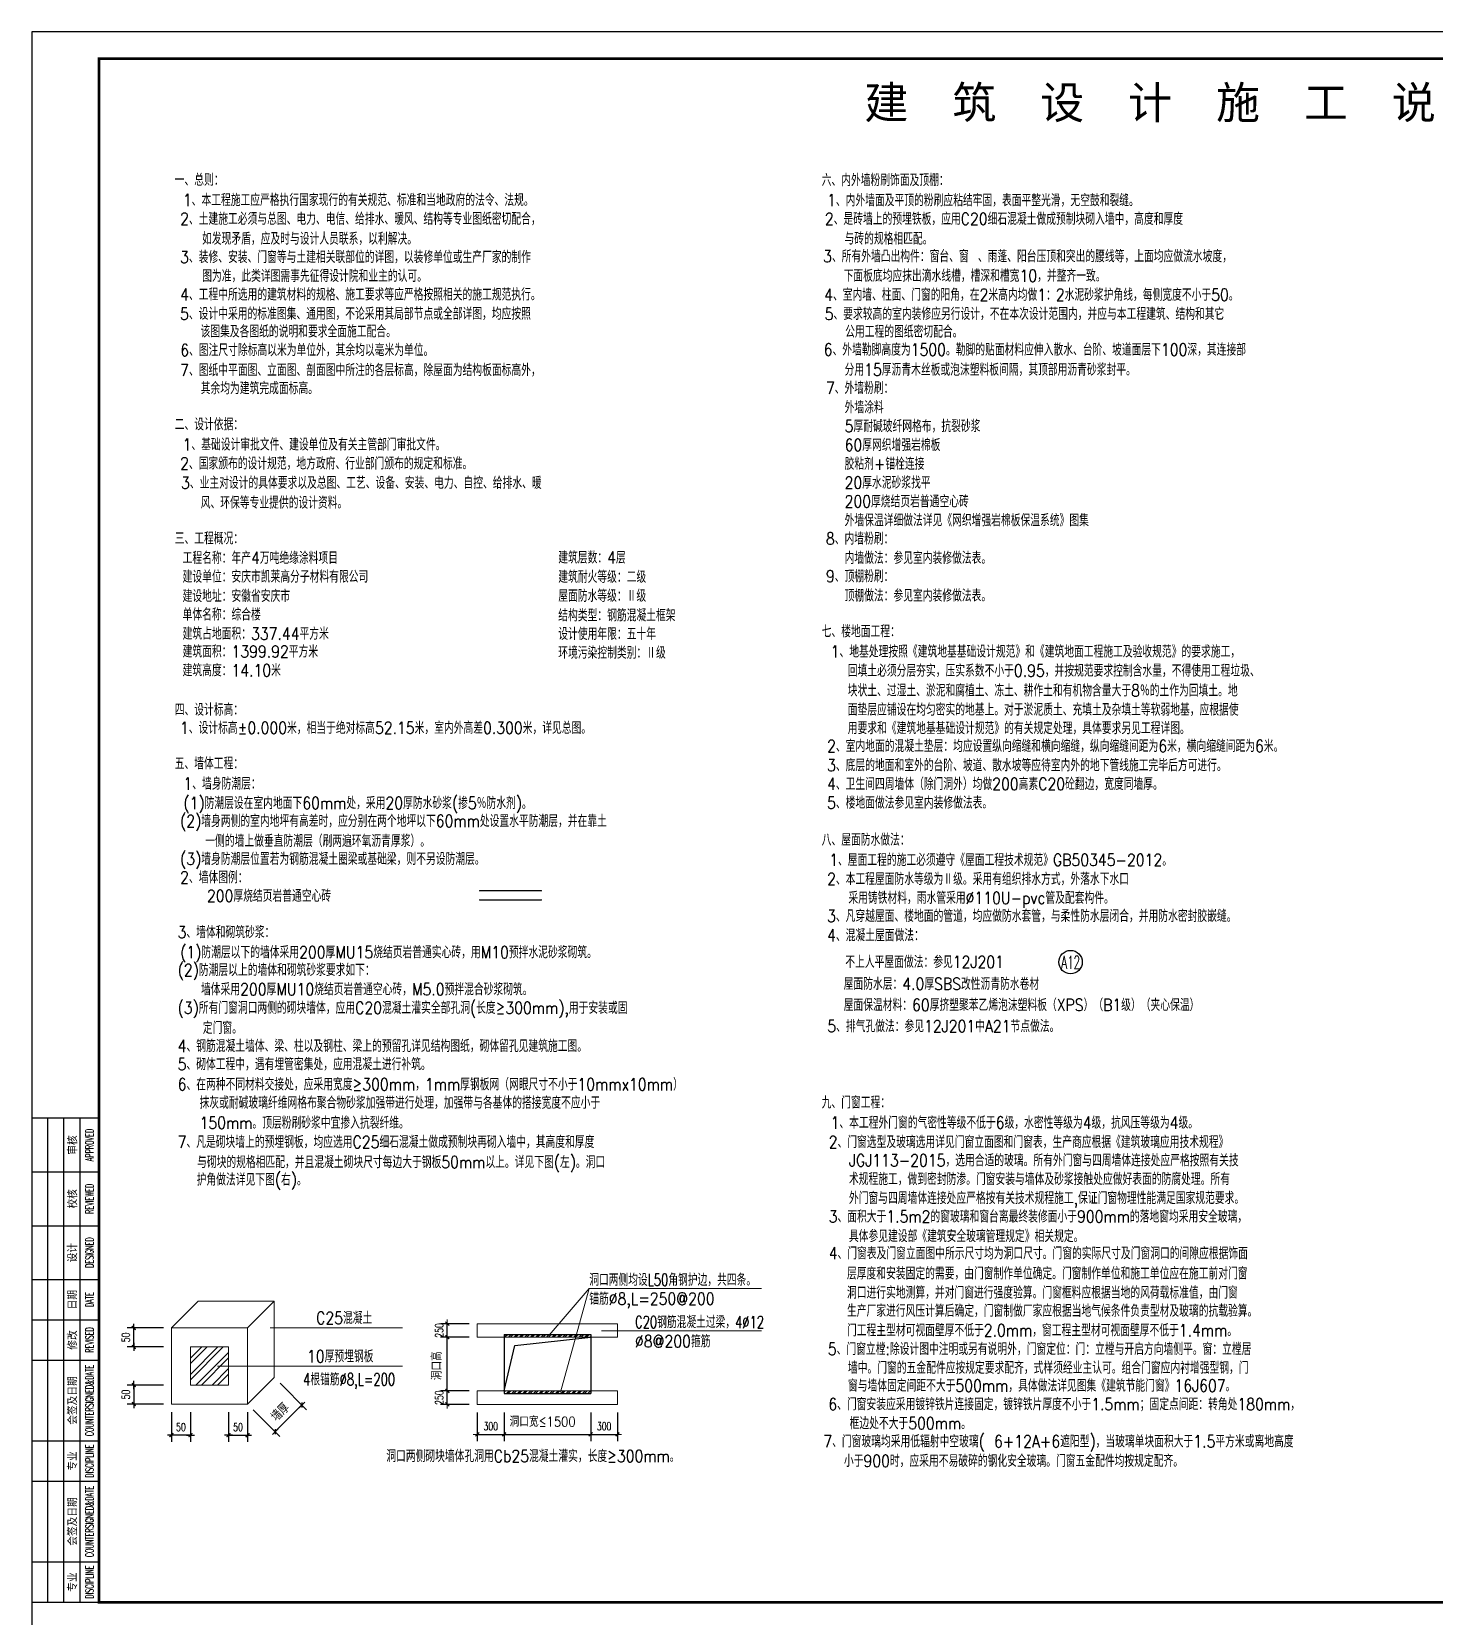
# Model space of a CAD drawing. Extents: x 5904849 to 6011887, y -826029 to -177002.
# Drawn here: x 5904849 to 5957012, y -290973 to -232048 of the extents above; entities that cross this region are included whole.
import ezdxf
from ezdxf.enums import TextEntityAlignment as Align

# ---------------------------------------------------------------- set-up
doc = ezdxf.new("R2010")
doc.units = 0
doc.header["$LTSCALE"] = 1000
doc.header["$MEASUREMENT"] = 0
doc.layers.get('0').update_dxf_attribs({"linetype": 'CONTINUOUS'})
doc.layers.get('Defpoints').update_dxf_attribs({"linetype": 'CONTINUOUS'})
doc.layers.add('ARDIM', color=3, linetype='CONTINUOUS', lineweight=13)
for name, color, linetype in [('AXIS', 3, 'CONTINUOUS'), ('LVTRY', 6, 'CONTINUOUS'), ('PUB_TITLE', 4, 'CONTINUOUS')]:
    doc.layers.add(name, color=color, linetype=linetype)
doc.styles.add('DIM_FONT', font='SIMPLEX', dxfattribs={"width": 0.7, "bigfont": 'GBCBIG'})
doc.styles.add('ECEC_TK', font='txt_l.shx', dxfattribs={"bigfont": 'hztxt_l.shx'})
doc.styles.add('HZ1', font='txt.shx', dxfattribs={"bigfont": 'hzdx.shx'})
doc.styles.add('HZ2', font='simplex.shx', dxfattribs={"width": 0.7, "bigfont": 'hztxt.shx'})
doc.styles.add('HZTXT', font='txt.shx', dxfattribs={"width": 0.7, "height": 500, "bigfont": 'hztxt.shx'})
doc.styles.add('宋体', font='', dxfattribs={"width": 0.7})
doc.styles.get('宋体').set_extended_font_data('SimSun')
doc.dimstyles.new('AXIS', dxfattribs={"dimtxt": 300, "dimasz": 1, "dimexe": 250, "dimexo": 300, "dimgap": 150, "dimtad": 1, "dimdec": 0, "dimzin": 0, "dimdsep": 46, "dimtxsty": 'DIM_FONT', "dimblk": '_DIMX', "dimblk1": '_DIMX', "dimblk2": '_DIMX', "dimcen": 0.09, "dimse1": 1, "dimse2": 1, "dimclrt": 7, "dimadec": 0, "dimazin": 0, "dimtfac": 1, "dimtdec": 0, "dimtix": 1, "dimtmove": 2, "dimatfit": 3, "dimldrblk": '_DIMX', "dimfxl": 0, "dimtolj": 1, "dimtzin": 0, "dimarcsym": 0})
doc.dimstyles.new('DIMN', dxfattribs={"dimtxt": 300, "dimasz": 1, "dimexe": 250, "dimexo": 300, "dimgap": 150, "dimtad": 1, "dimdec": 0, "dimzin": 0, "dimdsep": 46, "dimtxsty": 'DIM_FONT', "dimblk": '_DIMX', "dimcen": 0.09, "dimclrt": 7, "dimadec": 0, "dimazin": 0, "dimtfac": 1, "dimtdec": 0, "dimtix": 1, "dimtmove": 2, "dimatfit": 3, "dimldrblk": '_DIMX', "dimfxl": 0, "dimtolj": 1, "dimtzin": 0, "dimarcsym": 0})
pattern_1 = [(45, (5666380.84, 76241.41), (-101.02788, 101.02788), []), (45, (5666448.2, 76241.41), (-101.02788, 101.02788), [])]

# ---------------------------------------------------------------- blocks, each defined once
blk = doc.blocks.new('11111111111')
for p, q in [((765.17, -582.31), (765.17, -402.31)), ((771.17, -582.31), (771.17, -402.31)), ((777.17, -582.31), (777.17, -402.31)), ((759.17, -422.31), (784.17, -422.31)), ((759.17, -442.31), (784.17, -442.31)), ((759.17, -462.31), (784.17, -462.31)), ((759.17, -477.31), (784.17, -477.31)), ((759.17, -492.31), (784.17, -492.31)), ((759.17, -522.31), (784.17, -522.31)), ((759.17, -537.31), (784.17, -537.31)), ((759.17, -567.31), (784.17, -567.31))]:
    blk.add_line(p, q)
blk.add_lwpolyline([(759.17, -402.31), (759.17, -582.31), (784.17, -582.31), (784.17, -402.31)], close=True)
at = {"style": 'ECEC_TK'}
for s, p in [('审核', (774.17, -412.31)), ('校核', (774.17, -432.31)), ('设计', (774.17, -452.31)), ('日期', (774.17, -469.81)), ('修改', (774.17, -484.81)), ('会签及日期', (774.17, -507.31)), ('专业', (774.17, -529.81)), ('会签及日期', (774.17, -552.31)), ('专业', (774.17, -574.81))]:
    blk.add_text(s, height=3, rotation=90, dxfattribs=at).set_placement(p, align=Align.MIDDLE)
at = {"style": 'ECEC_TK', "width": 0.5}
for s, p in [('APPROVED', (780.67, -412.31)), ('REVIEWED', (780.67, -432.31)), ('DESIGNED', (780.67, -452.31)), ('DATE', (780.67, -469.81)), ('REVISED', (780.67, -484.81)), ('COUNTERSIGNED&DATE', (780.67, -507.31)), ('DISCIPLINE', (780.67, -529.81)), ('COUNTERSIGNED&DATE', (780.67, -552.31)), ('DISCIPLINE', (780.67, -574.81))]:
    blk.add_text(s, height=3, rotation=90, dxfattribs=at).set_placement(p, align=Align.MIDDLE)
blk = doc.blocks.new('_DIMX')
blk.add_line((-150, 0), (150, 0))
at = {"const_width": 50}
blk.add_lwpolyline([(-70, -70), (70, 70)], dxfattribs=at)
blk = doc.blocks.new('*D138')
at = {"layer": 'ARDIM', "color": 0, "lineweight": -2, "transparency": 16777216}
for p, q in [((5921123, -280091), (5920057, -280091)), ((5920307, -280090), (5920307, -280089)), ((5920307, -280591), (5920307, -280091)), ((5921123, -280591), (5920057, -280591)), ((5920307, -280592), (5920307, -280593))]:
    blk.add_line(p, q, dxfattribs=at)
at = {"layer": 'Defpoints', "color": 0, "transparency": 16777216}
for p in [(5920307, -280091), (5921423, -280091), (5921423, -280591)]:
    blk.add_point(p, dxfattribs=at)
at = {"layer": 'ARDIM', "color": 0, "lineweight": -2, "transparency": 16777216}
for p, rotation in [((5920307, -280091), 270), ((5920307, -280591), 90)]:
    blk.add_blockref('_DIMX', p, dxfattribs=dict(at, rotation=rotation))
at = {"layer": 'ARDIM', "color": 7, "transparency": 16777216, "insert": (5920007, -280341), "char_height": 300, "attachment_point": 5, "rotation": 90, "style": 'DIM_FONT'}
blk.add_mtext('\\A1;250', dxfattribs=at)
blk = doc.blocks.new('*D137')
at = {"layer": 'ARDIM', "color": 0, "lineweight": -2, "transparency": 16777216}
for p, q in [((5921123, -282591), (5920057, -282591)), ((5920307, -282590), (5920307, -282589)), ((5920307, -283091), (5920307, -282591)), ((5921123, -283091), (5920057, -283091)), ((5920307, -283092), (5920307, -283093))]:
    blk.add_line(p, q, dxfattribs=at)
at = {"layer": 'Defpoints', "color": 0, "transparency": 16777216}
for p in [(5920307, -282591), (5921423, -282591), (5921423, -283091)]:
    blk.add_point(p, dxfattribs=at)
at = {"layer": 'ARDIM', "color": 0, "lineweight": -2, "transparency": 16777216}
for p, rotation in [((5920307, -282591), 270), ((5920307, -283091), 90)]:
    blk.add_blockref('_DIMX', p, dxfattribs=dict(at, rotation=rotation))
at = {"layer": 'ARDIM', "color": 7, "transparency": 16777216, "insert": (5920007, -282841), "char_height": 300, "attachment_point": 5, "rotation": 90, "style": 'DIM_FONT'}
blk.add_mtext('\\A1;250', dxfattribs=at)
blk = doc.blocks.new('*D135')
at = {"layer": 'ARDIM', "color": 0, "lineweight": -2, "transparency": 16777216}
for p, q in [((5921123, -280591), (5920057, -280591)), ((5920307, -282590), (5920307, -280592)), ((5921123, -282591), (5920057, -282591))]:
    blk.add_line(p, q, dxfattribs=at)
at = {"layer": 'Defpoints', "color": 0, "transparency": 16777216}
for p in [(5920307, -280591), (5921423, -280591), (5921423, -282591)]:
    blk.add_point(p, dxfattribs=at)
at = {"layer": 'ARDIM', "color": 0, "lineweight": -2, "transparency": 16777216}
for p, rotation in [((5920307, -280591), 90), ((5920307, -282591), 270)]:
    blk.add_blockref('_DIMX', p, dxfattribs=dict(at, rotation=rotation))
blk = doc.blocks.new('*D133')
at = {"layer": 'AXIS', "color": 0, "lineweight": -2, "transparency": 16777216}
for p, q in [((5910046, -283380), (5910046, -284487)), ((5910754, -283380), (5910754, -284487)), ((5910753, -284237), (5910047, -284237))]:
    blk.add_line(p, q, dxfattribs=at)
at = {"layer": 'Defpoints', "color": 0, "transparency": 16777216}
for p in [(5910046, -283080), (5910754, -283080), (5910046, -284237)]:
    blk.add_point(p, dxfattribs=at)
at = {"layer": 'AXIS', "color": 0, "lineweight": -2, "transparency": 16777216, "rotation": 180}
blk.add_blockref('_DIMX', (5910046, -284237), dxfattribs=at)
at = {"layer": 'AXIS', "color": 0, "lineweight": -2, "transparency": 16777216}
blk.add_blockref('_DIMX', (5910754, -284237), dxfattribs=at)
at = {"layer": 'AXIS', "color": 7, "transparency": 16777216, "insert": (5910400, -283937), "char_height": 300, "attachment_point": 5, "style": 'DIM_FONT'}
blk.add_mtext('\\A1;50', dxfattribs=at)
blk = doc.blocks.new('*D132')
at = {"layer": 'AXIS', "color": 0, "lineweight": -2, "transparency": 16777216}
for p, q in [((5909746, -282372), (5908398, -282372)), ((5908648, -282373), (5908648, -283079)), ((5909746, -283080), (5908398, -283080))]:
    blk.add_line(p, q, dxfattribs=at)
at = {"layer": 'Defpoints', "color": 0, "transparency": 16777216}
for p in [(5910046, -282372), (5908648, -283080), (5910046, -283080)]:
    blk.add_point(p, dxfattribs=at)
at = {"layer": 'AXIS', "color": 0, "lineweight": -2, "transparency": 16777216}
for p, rotation in [((5908648, -282372), 90), ((5908648, -283080), 270)]:
    blk.add_blockref('_DIMX', p, dxfattribs=dict(at, rotation=rotation))
at = {"layer": 'AXIS', "color": 7, "transparency": 16777216, "insert": (5908348, -282726), "char_height": 300, "attachment_point": 5, "rotation": 90, "style": 'DIM_FONT'}
blk.add_mtext('\\A1;50', dxfattribs=at)
blk = doc.blocks.new('*D130')
at = {"layer": 'AXIS', "color": 0, "lineweight": -2, "transparency": 16777216}
for p, q in [((5914084, -282298), (5915075, -283290)), ((5913090, -283292), (5914082, -284284)), ((5913906, -284106), (5914898, -283114))]:
    blk.add_line(p, q, dxfattribs=at)
at = {"layer": 'Defpoints', "color": 0, "transparency": 16777216}
for p in [(5913872, -282086), (5912878, -283080), (5914898, -283113)]:
    blk.add_point(p, dxfattribs=at)
at = {"layer": 'AXIS', "color": 0, "lineweight": -2, "transparency": 16777216}
for p, rotation in [((5914898, -283113), 45.00000000003357), ((5913905, -284107), 225.0000000000336)]:
    blk.add_blockref('_DIMX', p, dxfattribs=dict(at, rotation=rotation))
blk = doc.blocks.new('*D129')
at = {"layer": 'ARDIM', "color": 0, "lineweight": -2, "transparency": 16777216}
for p, q in [((5922423, -283391), (5922423, -284457)), ((5925638, -283391), (5925638, -284457)), ((5922424, -284207), (5925637, -284207))]:
    blk.add_line(p, q, dxfattribs=at)
at = {"layer": 'Defpoints', "color": 0, "transparency": 16777216}
for p in [(5922423, -283091), (5925638, -283091), (5925638, -284207)]:
    blk.add_point(p, dxfattribs=at)
at = {"layer": 'ARDIM', "color": 0, "lineweight": -2, "transparency": 16777216, "rotation": 180}
blk.add_blockref('_DIMX', (5922423, -284207), dxfattribs=at)
at = {"layer": 'ARDIM', "color": 0, "lineweight": -2, "transparency": 16777216}
blk.add_blockref('_DIMX', (5925638, -284207), dxfattribs=at)

msp = doc.modelspace()

# ---------------------------------------------------------------- hatches: boundary and pattern name
at = {"layer": 'ARDIM'}
h = msp.add_hatch(dxfattribs=at)
h.set_pattern_fill('ANSI32', color=8, scale=1132.659933, style=0)
h.set_pattern_definition([(45, (4176094.07, 261155.24), (-300.34182, 300.34182), []), (45, (4176294.3, 261155.24), (-300.34182, 300.34182), [])])
h.paths.add_polyline_path([(5912170.1, -282372), (5912170.1, -280956.2), (5910754.2, -280956.2), (5910754.2, -282372)])
h = msp.add_hatch(dxfattribs=at)
h.set_pattern_fill('ANSI32', color=8, scale=30, style=0)
h.set_pattern_definition(pattern_1)
h.paths.add_polyline_path([(5925638, -280590.8), (5925638, -280490.8), (5922422.6, -280490.8), (5922422.6, -280590.8)])
h = msp.add_hatch(dxfattribs=at)
h.set_pattern_fill('ANSI32', color=8, scale=30, style=0)
h.set_pattern_definition(pattern_1)
h.paths.add_polyline_path([(5925638, -282690.8), (5922422.6, -282690.8), (5922422.6, -282590.8), (5925638, -282590.8)])

# ---------------------------------------------------------------- linework, layer by layer
at = {"color": 3, "linetype": 'Continuous'}
msp.add_ellipse((5943486.2, -266645.9), major_axis=(-361.9, 241.4), ratio=1, start_param=0.5883703, end_param=6.8715556, dxfattribs=at)
at = {"layer": 'ARDIM'}
for p, q in [((5921491.6, -263989.3), (5923821.1, -263989.3)), ((5921491.6, -264336), (5923821.1, -264336)), ((5910046.3, -280248.3), (5911039.9, -279254.7)), ((5913871.5, -279254.7), (5911039.9, -279254.7)), ((5912878, -280248.3), (5913871.5, -279254.7)), ((5913871.5, -282086.3), (5913871.5, -279254.7)), ((5925583.2, -278782.9), (5924520.4, -282640.8)), ((5910046.3, -280248.3), (5912878, -280248.3)), ((5910046.3, -283079.9), (5910046.3, -280248.3)), ((5912878, -280248.3), (5912878, -283079.9)), ((5913720.5, -280244.2), (5918633.8, -280244.2)), ((5921422.6, -280090.8), (5921422.6, -280590.8)), ((5926638, -280090.8), (5921422.6, -280090.8)), ((5926041.9, -280356.6), (5931986.6, -280356.6)), ((5926638, -280090.8), (5926638, -280590.8)), ((5910754.2, -280956.2), (5912170.1, -280956.2)), ((5910754.2, -282372), (5910754.2, -280956.2)), ((5912170.1, -280956.2), (5912170.1, -282372)), ((5926638, -280590.8), (5921422.6, -280590.8)), ((5911758.3, -281669.2), (5918633.8, -281669.2)), ((5912878, -283079.9), (5913871.5, -282086.3)), ((5912170.1, -282372), (5910754.2, -282372)), ((5921422.6, -282590.8), (5921422.6, -283090.8)), ((5926638, -282590.8), (5921422.6, -282590.8)), ((5926638, -282590.8), (5926638, -283090.8)), ((5912878, -283079.9), (5910046.3, -283079.9)), ((5926638, -283090.8), (5921422.6, -283090.8))]:
    msp.add_line(p, q, dxfattribs=at)
at = {"layer": 'ARDIM', "const_width": 50}
for points in [[(5921491.6, -263989.3), (5923821.1, -263989.3)], [(5921491.6, -264336), (5923821.1, -264336)]]:
    msp.add_lwpolyline(points, dxfattribs=at)
at = {"layer": 'ARDIM'}
msp.add_lwpolyline([(5924096.4, -280515.8), (5925583.2, -278782.9), (5931986.6, -278782.9)], dxfattribs=at)
at = {"layer": 'LVTRY'}
for p, q in [((5922422.6, -280490.8), (5922422.6, -282690.8)), ((5922422.6, -280490.8), (5925638, -280490.8)), ((5925638, -280490.8), (5925638, -282690.8)), ((5922422.6, -282690.8), (5925638, -282690.8))]:
    msp.add_line(p, q, dxfattribs=at)
msp.add_lwpolyline([(5922422.6, -282590.8), (5922818.5, -280903.8), (5925638, -280590.8)], dxfattribs=at)
at = {"layer": 'PUB_TITLE'}
msp.add_lwpolyline([(5904849.4, -291447.7), (6009949.4, -291447.7), (6009949.4, -232047.7), (5904849.4, -232047.7)], close=True, dxfattribs=at)
at = {"layer": 'PUB_TITLE', "const_width": 100}
msp.add_lwpolyline([(5907349.4, -290447.7), (6008949.4, -290447.7), (6008949.4, -233047.7), (5907349.4, -233047.7)], close=True, dxfattribs=at)

# ---------------------------------------------------------------- block references
at = {"color": 242, "xscale": 100, "yscale": 100, "zscale": 100}
msp.add_blockref('11111111111', (5828932.4, -232217), dxfattribs=at)

# ---------------------------------------------------------------- texts
at = {"style": '宋体'}
msp.add_text('建  筑  设  计  施  工  说  明', height=1200, dxfattribs=at).set_placement((5935814.6, -235282.4))
at = {"color": 6, "style": 'HZ1', "width": 0.85}
for s, p in [('一、总则：', (5910169, -237782)), ('六、内外墙粉刷饰面及顶棚：', (5934228.9, -237791.6)), ('二、设计依据：', (5910169, -246872.9)), ('三、工程概况：', (5910169, -251114.1)), ('七、楼地面工程：', (5934228.9, -254571.4)), ('四、设计标高：', (5910169, -257484.6)), ('五、墙体工程：', (5910169, -259484.1)), ('八、屋面防水做法：', (5934228.9, -262320.5)), ('九、门窗工程：', (5934228.9, -272090.8))]:
    msp.add_text(s, height=450, dxfattribs=at).set_placement(p)
at = {"color": 4, "style": 'HZ1'}
for s, width, p in [('1、本工程施工应严格执行国家现行的有关规范、标准和当地政府的法令、法规。', 0.85, (5910471.4, -238532)), ('1、内外墙面及平顶的粉刷应粘结牢固，表面平整光滑，无空鼓和裂缝。', 0.85, (5934428.9, -238541.6)), ('2、土建施工必须与总图、电力、电信、给排水、暖风、结构等专业图纸密切配合，', 0.85, (5910369, -239231.6)), ('2、是砖墙上的预埋铁板，应用C20细石混凝土做成预制块砌入墙中，高度和厚度', 0.85, (5934347.9, -239232)), ('如发现矛盾，应及时与设计人员联系，以利解决。', 0.85, (5911185.1, -239969.7)), ('与砖的规格相匹配。', 0.85, (5935080.1, -239968.4)), ('3、装修、安装、门窗等与土建相关联部位的详图，以装修单位或生产厂家的制作', 0.85, (5910369, -240653.2)), ('3、所有外墙凸出构件：窗台、窗 、雨蓬、阳台压顶和突出的腰线等，上面均应做流水坡度，', 0.85, (5934282.4, -240622.4)), ('图为准，此类详图需事先征得设计院和业主的认可。', 0.85, (5911192.2, -241354)), ('下面板底均应抹出滴水线槽，槽深和槽宽10，并整齐一致。', 0.85, (5935045.2, -241347.7)), ('4、工程中所选用的建筑材料的规格、施工要求等应严格按照相关的施工规范执行。', 0.85, (5910369, -242045.4)), ('4、室内墙、柱面、门窗的阳角，在2米高内均做1：2水泥砂浆护角线，每侧宽度不小于50。', 0.85, (5934321.7, -242056.1)), ('5、设计中采用的标准图集、通用图，不论采用其局部节点或全部详图，均应按照', 0.85, (5910369, -242760.3)), ('5、要求较高的室内装修应另行设计，不在本次设计范围内，并应与本工程建筑、结构和其它', 0.85, (5934339.6, -242765.3)), ('该图集及各图纸的说明和要求全面施工配合。', 0.85, (5911128.4, -243419)), ('公用工程的图纸密切配合。', 0.85, (5935102.8, -243425.4)), ('6、图注尺寸除标高以米为单位外，其余均以毫米为单位。', 0.85, (5910374.3, -244112.3)), ('6、外墙勒脚高度为1500。勒脚的贴面材料应伸入散水、台阶、坡道面层下100深，其连接部', 0.85, (5934305.1, -244095.8)), ('7、图纸中平面图、立面图、剖面图中所注的各层标高，除屋面为结构板面标高外，', 0.85, (5910371.3, -244857)), ('分用15厚沥青木丝板或泡沫塑料板间隔，其顶部用沥青砂浆封平。', 0.85, (5935081.6, -244840.1)), ('其余均为建筑完成面标高。', 0.85, (5911134.5, -245531)), ('7、外墙粉刷：', 0.85, (5934387.3, -245521)), ('外墙涂料', 0.85, (5935081.6, -246240.1)), ('5厚耐碱玻纤网格布，抗裂砂浆', 0.85, (5935081.6, -246940.1)), ('1、基础设计审批文件、建设单位及有关主管部门审批文件。', 0.85, (5910462.5, -247622.9)), ('60厚网织增强岩棉板', 0.85, (5935081.6, -247640.1)), ('2、国家颁布的设计规范，地方政府、行业部门颁布的规定和标准。', 0.85, (5910369, -248327.9)), ('胶粘剂+锚栓连接', 0.85, (5935081.6, -248340.1)), ('3、业主对设计的具体要求以及总图、工艺、设备、安装、电力、自控、给排水、暖', 0.85, (5910403.6, -249047.8)), ('20厚水泥砂浆找平', 0.85, (5935081.6, -249040.1)), ('200厚烧结页岩普通空心砖', 0.85, (5935081.6, -249740.1)), ('风、环保等专业提供的设计资料。', 0.85, (5911136, -249785.9)), ('外墙保温详细做法详见《网织增强岩棉板保温系统》图集', 0.85, (5935081.6, -250440.1)), ('8、内墙粉刷：', 0.85, (5934387.3, -251121)), ('工程名称：年产4万吨绝缘涂料项目', 0.85, (5910462.5, -251839.7)), ('建筑层数：4层', 0.85, (5924432.8, -251826.4)), ('内墙做法：参见室内装修做法表。', 0.85, (5935081.6, -251840.1)), ('建设单位：安庆市凯莱高分子材料有限公司', 0.85, (5910462.5, -252537.9)), ('建筑耐火等级：二级', 0.85, (5924432.8, -252546.2)), ('9、顶棚粉刷：', 0.85, (5934387.3, -252521)), ('建设地址：安徽省安庆市', 0.85, (5910462.5, -253257)), ('屋面防水等级：Ⅱ级', 0.85, (5924432.8, -253250.6)), ('顶棚做法：参见室内装修做法表。', 0.85, (5935081.6, -253240.1)), ('单体名称：综合楼', 0.85, (5910462.5, -253944.7)), ('结构类型：钢筋混凝土框架', 0.85, (5924432.8, -253976.8)), ('建筑占地面积：337.44平方米', 0.85, (5910462.5, -254658.4)), ('设计使用年限：五十年', 0.85, (5924432.8, -254666.1)), ('建筑面积：1399.92平方米  ', 0.85, (5910462.5, -255321.4)), ('环境污染控制类别：Ⅱ级', 0.85, (5924432.8, -255366.1)), ('1、地基处理按照《建筑地基基础设计规范》和《建筑地面工程施工及验收规范》的要求施工，', 0.85, (5934563.8, -255321.4)), ('建筑高度：14.10米', 0.85, (5910462.5, -256020.7)), ('回填土必须分层夯实，压实系数不小于0.95，并按规范要求控制含水量，不得使用工程垃圾、', 0.85, (5935199.5, -256033.7)), ('块状土、过湿土、淤泥和腐植土、冻土、耕作土和有机物含量大于8％的土作为回填土。地', 0.85, (5935199.5, -256769.6)), ('面垫层应铺设在均匀密实的地基上。对于淤泥质土、充填土及杂填土等软弱地基，应根据使', 0.85, (5935199.5, -257481.9)), ('1、设计标高%%P0.000米，相当于绝对标高52.15米，室内外高差0.300米，详见总图。', 0.85, (5910364.6, -258159.8)), ('用要求和《建筑地基基础设计规范》的有关规定处理，具体要求另见工程详图。', 0.85, (5935199.5, -258170.7)), ('2、室内地面的混凝土垫层：均应设置纵向缩缝和横向缩缝，纵向缩缝间距为6米，横向缩缝间距为6米。', 0.85, (5934428.9, -258835.9)), ('3、底层的地面和室外的台阶、坡道、散水坡等应待室内外的地下管线施工完毕后方可进行。', 0.85, (5934428.9, -259550.6)), ('1、墙身防潮层：', 0.85, (5910492, -260234.1)), ('4、卫生间四周墙体（除门洞外）均做200高素C20砼翻边，宽度同墙厚。', 0.85, (5934428.9, -260244.9)), ('(1)防潮层设在室内地面下60mm处，采用20厚防水砂浆(掺5％防水剂)。', 0.85, (5910492, -260955.6)), ('5、楼地面做法参见室内装修做法表。', 0.85, (5934428.9, -260944.9)), ('(2)墙身两侧的室内地坪有高差时，应分别在两个地坪以下60mm处设置水平防潮层，并在靠土', 0.85, (5910369, -261623.7)), ('一侧的墙上做垂直防潮层（刷两遍环氧沥青厚浆）。', 0.85, (5911306, -262363)), ('(3)墙身防潮层位置若为钢筋混凝土圈梁或基础梁，则不另设防潮层。', 0.85, (5910369, -263032.7)), ('1、屋面工程的施工必须遵守《屋面工程技术规范》GB50345-2012。', 0.85, (5934507.7, -263070.5)), ('2、墙体图例：', 0.85, (5910369, -263720.4)), ('2、本工程屋面防水等级为Ⅱ级。采用有组织排水方式，外落水下水口', 0.85, (5934428.9, -263778.2)), ('200厚烧结页岩普通空心砖', 0.85, (5911367.6, -264406.4)), ('采用铸铁材料，雨水管采用%%C110U-pvc管及配套构件。', 0.85, (5935222, -264482)), ('3、凡穿越屋面、楼地面的管道，均应做防水套管，与柔性防水层闭合，并用防水密封胶嵌缝。', 0.85, (5934428.9, -265154.5)), ('3、墙体和砌筑砂浆：', 0.85, (5910275.3, -265757.1)), ('4、混凝土屋面做法：', 0.85, (5934429.1, -265874.2, -5955.2)), ('(1)防潮层以下的墙体采用200厚MU15烧结页岩普通实心砖，用M10预拌水泥砂浆砌筑。', 0.85, (5910373.3, -266503.8)), ('(2)防潮层以上的墙体和砌筑砂浆要求如下：', 0.85, (5910279.6, -267164.4)), ('不上人平屋面做法：参见12J201', 0.85, (5935107.7, -266864)), ('墙体采用200厚MU10烧结页岩普通空心砖，M5.0预拌混合砂浆砌筑。', 0.85, (5911146.4, -267881)), ('屋面防水层：4.0厚SBS改性沥青防水卷材', 0.85, (5935046.8, -267678.9, 5955.2)), ('(3)所有门窗洞口两侧的砌块墙体，应用C20混凝土灌实全部孔洞(长度≥300mm),用于安装或固', 0.85, (5910277.1, -268570.5)), ('屋面保温材料：60厚挤塑聚苯乙烯泡沫塑料板（XPS）（B1级）（夹心保温）', 0.85, (5935046.8, -268463.5, 5955.2)), ('定门窗。', 0.85, (5911214.2, -269315.9)), ('5、排气孔做法：参见12J201中A21节点做法。 ', 0.85, (5934437.6, -269253, -5955.2)), ('4、钢筋混凝土墙体、梁、柱以及钢柱、梁上的预留孔详见结构图纸，砌体留孔见建筑施工图。', 0.85, (5910277.1, -269988.7)), ('5、砌体工程中，遇有埋管密集处，应用混凝土进行补筑。', 0.85, (5910277.1, -270665.8)), ('6、在两种不同材料交接处，应采用宽度≥300mm，1mm厚钢板网（网眼尺寸不小于10mmx10mm）', 0.85, (5910277.1, -271415.8)), ('抹灰或耐碱玻璃纤维网格布聚合物砂浆加强带进行处理，加强带与各基体的搭接宽度不应小于', 0.85, (5911092.3, -272100.3)), ('150mm。顶层粉刷砂浆中宜掺入抗裂纤维。', 0.85, (5911092.3, -272845.6)), ('1、本工程外门窗的气密性等级不低于6级，水密性等级为4级，抗风压等级为4级。', 0.85, (5934558.9, -272840.8)), ('7、凡是砌块墙上的预埋钢板，均应选用C25细石混凝土做成预制块再砌入墙中，其高度和厚度', 0.85, (5910277.1, -273558.5)), ('2、门窗选型及玻璃选用详见门窗立面图和门窗表，生产商应根据《建筑玻璃应用技术规程》', 0.85, (5934490.1, -273560.7)), ('与砌块的规格相匹配，并且混凝土砌块尺寸每边大于钢板50mm以上。详见下图(左)。洞口', 0.85, (5910999.2, -274308.5)), ('JGJ113-2015，选用合适的玻璃。所有外门窗与四周墙体连接处应严格按照有关技', 0.85, (5935242.2, -274243.7)), ('护角做法详见下图(右)。', 0.85, (5910984.9, -274958.3)), ('术规程施工，做到密封防渗。门窗安装与墙体及砂浆接触处应做好表面的防腐处理。所有', 0.85, (5935242.2, -274937.4)), ('外门窗与四周墙体连接处应严格按有关技术规程施工,保证门窗物理性能满足国家规范要求。', 0.85, (5935242.2, -275644.3)), ('3、面积大于1.5m2的窗玻璃和窗台离最终装修面小于900mm的落地窗均采用安全玻璃，', 0.85, (5934490.1, -276331.5)), ('具体参见建设部《建筑安全玻璃管理规定》相关规定。', 0.85, (5935242.2, -277060.2)), ('4、门窗表及门窗立面图中所示尺寸均为洞口尺寸。门窗的实际尺寸及门窗洞口的间隙应根据饰面', 0.85, (5934490.1, -277697.8)), ('层厚度和安装固定的需要，由门窗制作单位确定。门窗制作单位和施工单位应在施工前对门窗', 0.85, (5935169.6, -278447.8)), ('洞口两侧均设L50角钢护边，共四条。', 0.7, (5925584.3, -278683.5)), ('洞口进行实地测算，并对门窗进行强度验算。门窗框料应根据当地的风荷载标准值，由门窗', 0.85, (5935169.6, -279160.9)), ('锚筋%%c8,L=250@200', 0.85, (5925584.3, -279389.7)), ('C25混凝土', 0.85, (5915427.5, -280103.4)), ('C20钢筋混凝土过梁，4%%c12', 0.7, (5927286.1, -280257.2)), ('生产厂家进行风压计算后确定，门窗制做厂家应根据当地气候条件负责型材及玻璃的抗载验算。', 0.85, (5935169.6, -279837.1)), ('%%C8@200箍筋', 0.85, (5927286.1, -280969.8)), ('门工程主型材可视面壁厚不低于2.0mm，窗工程主型材可视面壁厚不低于1.4mm。', 0.85, (5935169.6, -280561.8)), ('10厚预埋钢板', 0.85, (5915088.9, -281528.5)), ('5、门窗立樘:除设计图中注明或另有说明外，门窗定位：门：立樘与开启方向墙侧平。窗：立樘居', 0.85, (5934457.7, -281257.4)), ('墙中。门窗的五金配件应按规定要求配齐，式样须经业主认可。组合门窗应内衬增强型钢，门', 0.85, (5935206.6, -281956.3)), ('4根锚筋%%c8,L=200', 0.7, (5914943.7, -282387.4)), ('窗与墙体固定间距不大于500mm，具体做法详见图集《建筑节能门窗》16J607。', 0.85, (5935206.6, -282619.9)), ('6、门窗安装应采用镀锌铁片连接固定，镀锌铁片厚度不小于1.5mm；固定点间距：转角处180mm，', 0.85, (5934477.3, -283309.9)), ('框边处不大于500mm。', 0.85, (5935268.1, -284017.6)), ('7、门窗玻璃均采用低辐射中空玻璃( 6+12A+6遮阳型)，当玻璃单块面积大于1.5平方米或离地高度', 0.85, (5934289.8, -284691.9)), ('洞口两侧砌块墙体孔洞用Cb25混凝土灌实，长度≥300mm。', 0.85, (5918036.1, -285238.8)), ('小于900时，应采用不易破碎的钢化安全玻璃。门窗五金配件均按规定配齐。', 0.85, (5935056.2, -285417.6))]:
    msp.add_text(s, height=450, dxfattribs=dict(at, width=width)).set_placement(p)
at = {"color": 3, "linetype": 'Continuous', "style": 'HZ2', "width": 0.6}
msp.add_text('A12', height=477.04, dxfattribs=at).set_placement((5943133.7, -266890.3))
at = {"layer": 'AXIS', "style": 'HZ1', "width": 0.85}
for s, height, rotation, p in [('洞口高', 350, 90, (5920091.6, -282191.6)), ('墙厚', 400, 45, (5913976.1, -283766.4))]:
    msp.add_text(s, height=height, rotation=rotation, dxfattribs=at).set_placement(p)
msp.add_text('洞口宽≤1500', height=370, dxfattribs=at).set_placement((5922619.7, -283919.1))

# ---------------------------------------------------------------- dimensions: what is measured, and where the dimension line sits
at = {"layer": 'ARDIM'}
for p1, p2, picture, middle in [((5921422.6, -280590.8), (5921422.6, -280090.8), '*D138', (5920006.6, -280340.8)), ((5921422.6, -283090.8), (5921422.6, -282590.8), '*D137', (5920006.6, -282840.8))]:
    dim = msp.add_aligned_dim(p1=p1, p2=p2, distance=1115.9, text='250', dimstyle='DIMN', dxfattribs=at)
    dim.commit()
    dim.dimension.update_dxf_attribs({"geometry": picture, "text_midpoint": middle})
for p1, p2, distance, picture, middle in [((5921422.6, -282590.8), (5921422.6, -280590.8), 1115.9, '*D135', (5920306.6, -281590.8)), ((5922422.6, -283090.8), (5925638, -283090.8), -1115.9, '*D129', (5924030.3, -284206.7))]:
    dim = msp.add_aligned_dim(p1=p1, p2=p2, distance=distance, text=' ', dimstyle='DIMN', override={"dimtxsty": 'HZTXT'}, dxfattribs=at)
    dim.commit()
    dim.dimension.update_dxf_attribs({"geometry": picture, "text_midpoint": middle})
for p1, p2 in [((5921422.6, -283090.8), (5922422.6, -283090.8)), ((5925638, -283090.8), (5926638, -283090.8))]:
    msp.add_aligned_dim(p1=p1, p2=p2, distance=-1115.9, text='300', dimstyle='DIMN', dxfattribs=at).render()
at = {"layer": 'AXIS'}
msp.add_aligned_dim(p1=(5910046.3, -280956.2), p2=(5910046.3, -280248.3), distance=1398.3, text='50', dimstyle='AXIS', override={"dimlfac": 1, "dimsah": 1, "dimse1": 0, "dimse2": 0}, dxfattribs=at).render()
for p1, p2, distance, text, picture, middle in [((5910046.3, -282372), (5910046.3, -283079.9), -1398.3, '50', '*D132', (5908348, -282726)), ((5912878, -283079.9), (5913871.5, -282086.3), -1452.3, ' ', '*D130', (5914401.7, -283610.1))]:
    dim = msp.add_aligned_dim(p1=p1, p2=p2, distance=distance, text=text, dimstyle='AXIS', override={"dimlfac": 1, "dimsah": 1, "dimse1": 0, "dimse2": 0}, dxfattribs=at)
    dim.commit()
    dim.dimension.update_dxf_attribs({"geometry": picture, "text_midpoint": middle})
dim = msp.add_linear_dim(base=(5910046.3, -284237.2), p1=(5910754.2, -283079.9), p2=(5910046.3, -283079.9), text='50', dimstyle='AXIS', override={"dimlfac": 1, "dimsah": 1, "dimse1": 0, "dimse2": 0}, dxfattribs=at)
dim.commit()
dim.dimension.update_dxf_attribs({"geometry": '*D133', "text_midpoint": (5910400.3, -283937.2)})
msp.add_linear_dim(base=(5912878, -284237.2), p1=(5912170.1, -283079.9), p2=(5912878, -283079.9), text='50', dimstyle='AXIS', override={"dimlfac": 1, "dimsah": 1, "dimse1": 0, "dimse2": 0}, dxfattribs=at).render()

doc.saveas('drawing.dxf')
